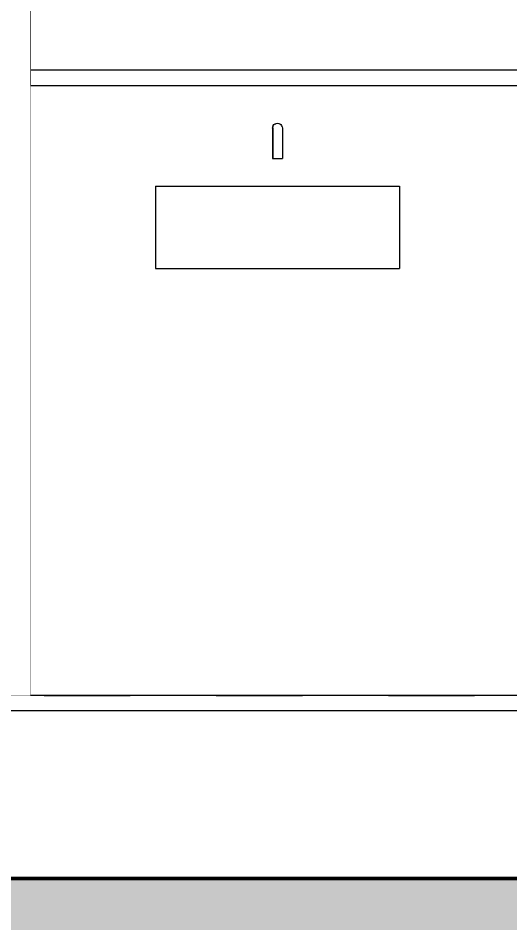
# Model space of a CAD drawing. Header units: millimetres. Extents: x -48147 to 1417267, y -496296 to 18123.
# Drawn here: x 1383866 to 1384673, y -479495 to -478012 of the extents above; entities that cross this region are included whole.
import ezdxf

# ---------------------------------------------------------------- set-up
doc = ezdxf.new("R2010")
doc.units = ezdxf.units.MM
doc.header["$MEASUREMENT"] = 0
doc.linetypes.add('Dashed', pattern=[2822.222233, 1411.111116, -1411.111116])
doc.linetypes.add('Wipeout_Contour', pattern=[1000, 0, -1000])
for name, color, linetype, lineweight, true_color in [('0_Pen_No__105', 7, 'Continuous', 15, 0xa6a6a6), ('A-230-M_FLOOR.IFC Import_Pen_No__109', 7, 'Continuous', 15, 0xa6a6a6), ('A-230-M_FLOOR.IFC Import_Pen_No__29', 7, 'Continuous', 50, 0x2a2a2a), ('New_A-35-M_FFE_Sanitary_Pen_No__64', 7, 'Continuous', 20, 0x606060), ('New_A-35-M_FFE_Sanitary_Pen_No__75', 7, 'Continuous', 20, 0x606060)]:
    doc.layers.add(name, color=color, linetype=linetype, lineweight=lineweight, true_color=true_color)
for name, color, linetype in [('A-230-M_FLOOR.IFC Import', 7, 'Continuous'), ('New_A-20-M_Floor_Slab', 7, 'Continuous'), ('New_A-35-M_FFE_Sanitary', 7, 'Continuous'), ('New_A-95-D_1_20', 7, 'Continuous')]:
    doc.layers.add(name, color=color, linetype=linetype)
for name, color, linetype, lineweight in [('New_A-20-M_Floor_Slab_Pen_No__4', 7, 'Continuous', 20), ('New_A-35-M_FFE_Sanitary_Pen_No__87', 8, 'Continuous', 20), ('New_A-35-M_FFE_Sanitary_Pen_No__89', 8, 'Continuous', 20), ('New_A-95-D_1_20_Pen_No__1', 7, 'Continuous', 13)]:
    doc.layers.add(name, color=color, linetype=linetype, lineweight=lineweight)
doc.styles.add('GENERATED_STYLE_1', font='')
doc.styles.get('GENERATED_STYLE_1').set_extended_font_data('Arial')
doc.dimstyles.new('GENERATED_STYLE__3', dxfattribs={"dimtxt": 125, "dimasz": 47.5, "dimexe": 0.18, "dimexo": 50, "dimgap": 0.09, "dimtad": 1, "dimdec": 0, "dimzin": 0, "dimdsep": 46, "dimtxsty": 'GENERATED_STYLE_1', "dimblk": 'ARROWHEAD_2', "dimblk1": 'ARROWHEAD_2', "dimblk2": 'ARROWHEAD_2', "dimcen": 0.09, "dimclrd": 7, "dimclre": 7, "dimclrt": 7, "dimadec": 0, "dimazin": 0, "dimtfac": 1, "dimtdec": 4, "dimtmove": 2, "dimatfit": 3, "dimfxl": 1, "dimtolj": 1, "dimtzin": 0, "dimarcsym": 0})
doc.dimstyles.new('GENERATED_STYLE__4', dxfattribs={"dimtxt": 125, "dimasz": 47.5, "dimexe": 0.18, "dimexo": 50, "dimgap": 0.09, "dimtad": 1, "dimdec": 0, "dimzin": 0, "dimdsep": 46, "dimtxsty": 'GENERATED_STYLE_1', "dimblk": 'ARROWHEAD_2', "dimblk1": 'ARROWHEAD_2', "dimblk2": 'ARROWHEAD_2', "dimcen": 0.09, "dimclrd": 7, "dimclre": 7, "dimclrt": 7, "dimadec": 0, "dimazin": 0, "dimtfac": 1, "dimtdec": 4, "dimtmove": 0, "dimatfit": 3, "dimfxl": 1, "dimtolj": 1, "dimtzin": 0, "dimarcsym": 0})

# ---------------------------------------------------------------- blocks, each defined once
blk = doc.blocks.new('Section Elem_58_2', base_point=(1376122.5, -491272.8))
at = {"color": 254, "linetype": 'Wipeout_Contour', "lineweight": 0, "ltscale": 8743232.495378127}
blk.add_wipeout([(1360046.9, -479122.8), (1360046.9, -479147.8), (1382775.9, -479147.8), (1382915.9, -479147.8), (1385633.6, -479147.8), (1385633.6, -479122.8)], dxfattribs=at).dxf.layer = 'New_A-20-M_Floor_Slab'
at = {"layer": 'New_A-20-M_Floor_Slab_Pen_No__4', "linetype": 'Continuous', "flags": 128}
blk.add_lwpolyline([(1385896.1, -479122.8), (1385633.6, -479122.8), (1382930.9, -479122.8)], dxfattribs=at)
at = {"color": 254, "linetype": 'Wipeout_Contour', "lineweight": 0, "ltscale": 5859598.941816341}
blk.add_wipeout([(1382915.9, -479147.8), (1382915.9, -479422.8), (1385633.6, -479422.8), (1385633.6, -479147.8)], dxfattribs=at).dxf.layer = 'New_A-20-M_Floor_Slab'
at = {"layer": 'New_A-20-M_Floor_Slab_Pen_No__4', "linetype": 'Continuous', "flags": 128}
blk.add_lwpolyline([(1385896.1, -479147.8), (1385633.6, -479147.8), (1382915.9, -479147.8), (1382775.9, -479147.8), (1360046.9, -479147.8)], dxfattribs=at)
blk = doc.blocks.new('Section Elem_237_2', base_point=(1376122.5, -491272.8))
at = {"color": 254, "linetype": 'Wipeout_Contour', "lineweight": 0, "ltscale": 5859896.772963813}
blk.add_wipeout([(1385633.6, -478097.8), (1383886.1, -478097.8), (1383886.1, -478122.8), (1385633.6, -478122.8)], dxfattribs=at).dxf.layer = 'New_A-35-M_FFE_Sanitary'
at = {"layer": 'New_A-35-M_FFE_Sanitary_Pen_No__89', "linetype": 'Continuous'}
for p, q in [((1383886.1, -478097.8), (1383886.1, -478122.8)), ((1385633.6, -478097.8), (1383886.1, -478097.8))]:
    blk.add_line(p, q, dxfattribs=at)
blk = doc.blocks.new('Section Elem_240_2', base_point=(1376122.5, -491272.8))
at = {"color": 254, "linetype": 'Wipeout_Contour', "lineweight": 0, "ltscale": 5859193.586526318}
blk.add_wipeout([(1384487.1, -478422.8), (1384491.5, -478422.8), (1384491.5, -478287.8), (1384487.1, -478287.8)], dxfattribs=at).dxf.layer = 'New_A-35-M_FFE_Sanitary'
at = {"color": 254, "linetype": 'Wipeout_Contour', "lineweight": 0, "ltscale": 5859165.231319738}
blk.add_wipeout([(1384476.5, -478422.8), (1384487.1, -478422.8), (1384487.1, -478287.8), (1384476.5, -478287.8)], dxfattribs=at).dxf.layer = 'New_A-35-M_FFE_Sanitary'
at = {"layer": 'New_A-35-M_FFE_Sanitary_Pen_No__75', "linetype": 'Continuous'}
for p, q in [((1384487.1, -478287.8), (1384491.5, -478287.8)), ((1384491.5, -478287.8), (1384491.5, -478422.8)), ((1384487.1, -478422.8), (1384491.5, -478422.8))]:
    blk.add_line(p, q, dxfattribs=at)
at = {"color": 254, "linetype": 'Wipeout_Contour', "lineweight": 0, "ltscale": 5858445.763187025}
blk.add_wipeout([(1384106.5, -478422.8), (1384476.5, -478422.8), (1384476.5, -478287.8), (1384106.5, -478287.8)], dxfattribs=at).dxf.layer = 'New_A-35-M_FFE_Sanitary'
at = {"layer": 'New_A-35-M_FFE_Sanitary_Pen_No__75', "linetype": 'Continuous'}
for p, q in [((1384476.5, -478287.8), (1384487.1, -478287.8)), ((1384476.5, -478422.8), (1384487.1, -478422.8))]:
    blk.add_line(p, q, dxfattribs=at)
at = {"color": 254, "linetype": 'Wipeout_Contour', "lineweight": 0, "ltscale": 5857726.29549169}
blk.add_wipeout([(1384095.9, -478422.8), (1384106.5, -478422.8), (1384106.5, -478287.8), (1384095.9, -478287.8)], dxfattribs=at).dxf.layer = 'New_A-35-M_FFE_Sanitary'
at = {"layer": 'New_A-35-M_FFE_Sanitary_Pen_No__75', "linetype": 'Continuous'}
for p, q in [((1384106.5, -478287.8), (1384476.5, -478287.8)), ((1384106.5, -478422.8), (1384476.5, -478422.8))]:
    blk.add_line(p, q, dxfattribs=at)
at = {"color": 254, "linetype": 'Wipeout_Contour', "lineweight": 0, "ltscale": 5857697.941126539}
blk.add_wipeout([(1384091.5, -478422.8), (1384095.9, -478422.8), (1384095.9, -478287.8), (1384091.5, -478287.8)], dxfattribs=at).dxf.layer = 'New_A-35-M_FFE_Sanitary'
at = {"layer": 'New_A-35-M_FFE_Sanitary_Pen_No__75', "linetype": 'Continuous'}
for p, q in [((1384091.5, -478287.8), (1384095.9, -478287.8)), ((1384091.5, -478287.8), (1384091.5, -478422.8)), ((1384095.9, -478287.8), (1384106.5, -478287.8)), ((1384091.5, -478422.8), (1384095.9, -478422.8)), ((1384095.9, -478422.8), (1384106.5, -478422.8))]:
    blk.add_line(p, q, dxfattribs=at)
blk = doc.blocks.new('Section Elem_246_2', base_point=(1376122.5, -491272.8))
at = {"layer": 'New_A-35-M_FFE_Sanitary_Pen_No__87', "linetype": 'Continuous'}
for p, q in [((1383886.1, -478122.8), (1385633.6, -478122.8)), ((1383886.1, -479122.8), (1383886.1, -478122.8))]:
    blk.add_line(p, q, dxfattribs=at)
blk = doc.blocks.new('Section Elem_248_2', base_point=(1376122.5, -491272.8))
at = {"layer": 'New_A-35-M_FFE_Sanitary_Pen_No__87', "linetype": 'Continuous'}
blk.add_line((1383886.1, -477777.8), (1383886.1, -478097.8), dxfattribs=at)
blk = doc.blocks.new('Section Elem_249_2', base_point=(1376122.5, -491272.8))
at = {"color": 254, "linetype": 'Wipeout_Contour', "lineweight": 0, "ltscale": 8780356.473887851}
blk.add_wipeout([(1382930.9, -477022.8), (1382946.9, -477022.8), (1382946.9, -479122.8), (1383886.1, -479122.8), (1383886.1, -476722.8), (1382930.9, -476722.8)], dxfattribs=at).dxf.layer = 'New_A-35-M_FFE_Sanitary'
blk = doc.blocks.new('Section Elem_253_2', base_point=(1376122.5, -491272.8))
at = {"color": 254, "linetype": 'Wipeout_Contour', "lineweight": 0, "ltscale": 5858260.110137282}
blk.add_wipeout([(1384283.7, -478229.1), (1384283.5, -478229.6), (1384283.5, -478242.6), (1384283.7, -478242.6)], dxfattribs=at).dxf.layer = 'New_A-35-M_FFE_Sanitary'
at = {"color": 254, "linetype": 'Wipeout_Contour', "lineweight": 0, "ltscale": 5858261.796858117}
blk.add_wipeout([(1384284.5, -478228.6), (1384283.7, -478229.1), (1384283.7, -478242.6), (1384284.5, -478242.6)], dxfattribs=at).dxf.layer = 'New_A-35-M_FFE_Sanitary'
at = {"color": 254, "linetype": 'Wipeout_Contour', "lineweight": 0, "ltscale": 5858265.405929295}
blk.add_wipeout([(1384285.8, -478228.2), (1384284.5, -478228.6), (1384284.5, -478242.6), (1384285.8, -478242.6)], dxfattribs=at).dxf.layer = 'New_A-35-M_FFE_Sanitary'
at = {"color": 254, "linetype": 'Wipeout_Contour', "lineweight": 0, "ltscale": 5858270.691414095}
blk.add_wipeout([(1384287.5, -478227.8), (1384285.8, -478228.2), (1384285.8, -478242.6), (1384287.5, -478242.6)], dxfattribs=at).dxf.layer = 'New_A-35-M_FFE_Sanitary'
at = {"color": 254, "linetype": 'Wipeout_Contour', "lineweight": 0, "ltscale": 5858277.293088675}
blk.add_wipeout([(1384289.4, -478227.6), (1384287.5, -478227.8), (1384287.5, -478242.6), (1384289.4, -478242.6)], dxfattribs=at).dxf.layer = 'New_A-35-M_FFE_Sanitary'
at = {"color": 254, "linetype": 'Wipeout_Contour', "lineweight": 0, "ltscale": 5858284.761000028}
blk.add_wipeout([(1384291.5, -478227.6), (1384289.4, -478227.6), (1384289.4, -478242.6), (1384291.5, -478242.6)], dxfattribs=at).dxf.layer = 'New_A-35-M_FFE_Sanitary'
at = {"layer": 'New_A-35-M_FFE_Sanitary_Pen_No__64', "linetype": 'Continuous'}
blk.add_line((1384283.5, -478242.6), (1384283.7, -478242.6), dxfattribs=at)
at = {"color": 254, "linetype": 'Wipeout_Contour', "lineweight": 0, "ltscale": 5858243.444846945}
blk.add_wipeout([(1384283.7, -478216.5), (1384283.5, -478217.6), (1384283.5, -478229.6), (1384283.7, -478229.1)], dxfattribs=at).dxf.layer = 'New_A-35-M_FFE_Sanitary'
at = {"color": 254, "linetype": 'Wipeout_Contour', "lineweight": 0, "ltscale": 5858292.589219091}
blk.add_wipeout([(1384293.5, -478227.6), (1384291.5, -478227.6), (1384291.5, -478242.6), (1384293.5, -478242.6)], dxfattribs=at).dxf.layer = 'New_A-35-M_FFE_Sanitary'
at = {"layer": 'New_A-35-M_FFE_Sanitary_Pen_No__64', "linetype": 'Continuous'}
for p, q in [((1384283.7, -478242.6), (1384284.5, -478242.6)), ((1384284.5, -478242.6), (1384285.8, -478242.6))]:
    blk.add_line(p, q, dxfattribs=at)
at = {"color": 254, "linetype": 'Wipeout_Contour', "lineweight": 0, "ltscale": 5858244.478622307}
blk.add_wipeout([(1384284.5, -478215.6), (1384283.7, -478216.5), (1384283.7, -478229.1), (1384284.5, -478228.6)], dxfattribs=at).dxf.layer = 'New_A-35-M_FFE_Sanitary'
at = {"color": 254, "linetype": 'Wipeout_Contour', "lineweight": 0, "ltscale": 5858300.244265311}
blk.add_wipeout([(1384295.5, -478227.8), (1384293.5, -478227.6), (1384293.5, -478242.6), (1384295.5, -478242.6)], dxfattribs=at).dxf.layer = 'New_A-35-M_FFE_Sanitary'
at = {"layer": 'New_A-35-M_FFE_Sanitary_Pen_No__64', "linetype": 'Continuous'}
blk.add_line((1384285.8, -478242.6), (1384287.5, -478242.6), dxfattribs=at)
at = {"color": 254, "linetype": 'Wipeout_Contour', "lineweight": 0, "ltscale": 5858247.502326177}
blk.add_wipeout([(1384285.8, -478214.7), (1384284.5, -478215.6), (1384284.5, -478228.6), (1384285.8, -478228.2)], dxfattribs=at).dxf.layer = 'New_A-35-M_FFE_Sanitary'
at = {"color": 254, "linetype": 'Wipeout_Contour', "lineweight": 0, "ltscale": 5858307.201462581}
blk.add_wipeout([(1384297.1, -478228.2), (1384295.5, -478227.8), (1384295.5, -478242.6), (1384297.1, -478242.6)], dxfattribs=at).dxf.layer = 'New_A-35-M_FFE_Sanitary'
at = {"layer": 'New_A-35-M_FFE_Sanitary_Pen_No__64', "linetype": 'Continuous'}
blk.add_line((1384287.5, -478242.6), (1384289.4, -478242.6), dxfattribs=at)
at = {"color": 254, "linetype": 'Wipeout_Contour', "lineweight": 0, "ltscale": 5858252.309893382}
blk.add_wipeout([(1384287.5, -478214.1), (1384285.8, -478214.7), (1384285.8, -478228.2), (1384287.5, -478227.8)], dxfattribs=at).dxf.layer = 'New_A-35-M_FFE_Sanitary'
at = {"color": 254, "linetype": 'Wipeout_Contour', "lineweight": 0, "ltscale": 5858312.98674885}
blk.add_wipeout([(1384298.4, -478228.6), (1384297.1, -478228.2), (1384297.1, -478242.6), (1384298.4, -478242.6)], dxfattribs=at).dxf.layer = 'New_A-35-M_FFE_Sanitary'
at = {"color": 254, "linetype": 'Wipeout_Contour', "lineweight": 0, "ltscale": 5858258.573651681}
blk.add_wipeout([(1384289.4, -478213.7), (1384287.5, -478214.1), (1384287.5, -478227.8), (1384289.4, -478227.6)], dxfattribs=at).dxf.layer = 'New_A-35-M_FFE_Sanitary'
at = {"color": 254, "linetype": 'Wipeout_Contour', "lineweight": 0, "ltscale": 5858317.205893213}
blk.add_wipeout([(1384299.2, -478229.1), (1384298.4, -478228.6), (1384298.4, -478242.6), (1384299.2, -478242.6)], dxfattribs=at).dxf.layer = 'New_A-35-M_FFE_Sanitary'
at = {"layer": 'New_A-35-M_FFE_Sanitary_Pen_No__64', "linetype": 'Continuous'}
blk.add_line((1384289.4, -478242.6), (1384291.5, -478242.6), dxfattribs=at)
at = {"color": 254, "linetype": 'Wipeout_Contour', "lineweight": 0, "ltscale": 5858265.866662598}
blk.add_wipeout([(1384291.5, -478213.6), (1384289.4, -478213.7), (1384289.4, -478227.6), (1384291.5, -478227.6)], dxfattribs=at).dxf.layer = 'New_A-35-M_FFE_Sanitary'
at = {"color": 254, "linetype": 'Wipeout_Contour', "lineweight": 0, "ltscale": 5858319.571352778}
blk.add_wipeout([(1384299.5, -478229.6), (1384299.2, -478229.1), (1384299.2, -478242.6), (1384299.5, -478242.6)], dxfattribs=at).dxf.layer = 'New_A-35-M_FFE_Sanitary'
at = {"layer": 'New_A-35-M_FFE_Sanitary_Pen_No__64', "linetype": 'Continuous'}
for p, q in [((1384283.5, -478229.6), (1384283.5, -478242.6)), ((1384291.5, -478242.6), (1384293.5, -478242.6)), ((1384293.5, -478242.6), (1384295.5, -478242.6)), ((1384295.5, -478242.6), (1384297.1, -478242.6)), ((1384297.1, -478242.6), (1384298.4, -478242.6)), ((1384298.4, -478242.6), (1384299.2, -478242.6)), ((1384299.2, -478242.6), (1384299.5, -478242.6))]:
    blk.add_line(p, q, dxfattribs=at)
at = {"color": 254, "linetype": 'Wipeout_Contour', "lineweight": 0, "ltscale": 5858228.503359392}
blk.add_wipeout([(1384283.7, -478205.7), (1384283.5, -478207.2), (1384283.5, -478217.6), (1384283.7, -478216.5)], dxfattribs=at).dxf.layer = 'New_A-35-M_FFE_Sanitary'
at = {"color": 254, "linetype": 'Wipeout_Contour', "lineweight": 0, "ltscale": 5858273.694906852}
blk.add_wipeout([(1384293.5, -478213.7), (1384291.5, -478213.6), (1384291.5, -478227.6), (1384293.5, -478227.6)], dxfattribs=at).dxf.layer = 'New_A-35-M_FFE_Sanitary'
at = {"color": 254, "linetype": 'Wipeout_Contour', "lineweight": 0, "ltscale": 5858228.951766464}
blk.add_wipeout([(1384284.5, -478204.4), (1384283.7, -478205.7), (1384283.7, -478216.5), (1384284.5, -478215.6)], dxfattribs=at).dxf.layer = 'New_A-35-M_FFE_Sanitary'
at = {"color": 254, "linetype": 'Wipeout_Contour', "lineweight": 0, "ltscale": 5858281.524901497}
blk.add_wipeout([(1384295.5, -478214.1), (1384293.5, -478213.7), (1384293.5, -478227.6), (1384295.5, -478227.8)], dxfattribs=at).dxf.layer = 'New_A-35-M_FFE_Sanitary'
at = {"color": 254, "linetype": 'Wipeout_Contour', "lineweight": 0, "ltscale": 5858231.450697323}
blk.add_wipeout([(1384285.8, -478203.2), (1384284.5, -478204.4), (1384284.5, -478215.6), (1384285.8, -478214.7)], dxfattribs=at).dxf.layer = 'New_A-35-M_FFE_Sanitary'
at = {"color": 254, "linetype": 'Wipeout_Contour', "lineweight": 0, "ltscale": 5858288.820056207}
blk.add_wipeout([(1384297.1, -478214.7), (1384295.5, -478214.1), (1384295.5, -478227.8), (1384297.1, -478228.2)], dxfattribs=at).dxf.layer = 'New_A-35-M_FFE_Sanitary'
at = {"color": 254, "linetype": 'Wipeout_Contour', "lineweight": 0, "ltscale": 5858235.829827725}
blk.add_wipeout([(1384287.5, -478202.3), (1384285.8, -478203.2), (1384285.8, -478214.7), (1384287.5, -478214.1)], dxfattribs=at).dxf.layer = 'New_A-35-M_FFE_Sanitary'
at = {"color": 254, "linetype": 'Wipeout_Contour', "lineweight": 0, "ltscale": 5858295.083290926}
blk.add_wipeout([(1384298.4, -478215.6), (1384297.1, -478214.7), (1384297.1, -478228.2), (1384298.4, -478228.6)], dxfattribs=at).dxf.layer = 'New_A-35-M_FFE_Sanitary'
at = {"color": 254, "linetype": 'Wipeout_Contour', "lineweight": 0, "ltscale": 5858241.790662196}
blk.add_wipeout([(1384289.4, -478201.7), (1384287.5, -478202.3), (1384287.5, -478214.1), (1384289.4, -478213.7)], dxfattribs=at).dxf.layer = 'New_A-35-M_FFE_Sanitary'
at = {"color": 254, "linetype": 'Wipeout_Contour', "lineweight": 0, "ltscale": 5858299.887821037}
blk.add_wipeout([(1384299.2, -478216.5), (1384298.4, -478215.6), (1384298.4, -478228.6), (1384299.2, -478229.1)], dxfattribs=at).dxf.layer = 'New_A-35-M_FFE_Sanitary'
at = {"color": 254, "linetype": 'Wipeout_Contour', "lineweight": 0, "ltscale": 5858248.926887608}
blk.add_wipeout([(1384291.5, -478201.5), (1384289.4, -478201.7), (1384289.4, -478213.7), (1384291.5, -478213.6)], dxfattribs=at).dxf.layer = 'New_A-35-M_FFE_Sanitary'
at = {"color": 254, "linetype": 'Wipeout_Contour', "lineweight": 0, "ltscale": 5858302.906231504}
blk.add_wipeout([(1384299.5, -478217.6), (1384299.2, -478216.5), (1384299.2, -478229.1), (1384299.5, -478229.6)], dxfattribs=at).dxf.layer = 'New_A-35-M_FFE_Sanitary'
at = {"layer": 'New_A-35-M_FFE_Sanitary_Pen_No__64', "linetype": 'Continuous'}
for p, q in [((1384283.5, -478217.6), (1384283.5, -478229.6)), ((1384299.5, -478229.6), (1384299.5, -478242.6))]:
    blk.add_line(p, q, dxfattribs=at)
at = {"color": 254, "linetype": 'Wipeout_Contour', "lineweight": 0, "ltscale": 5858216.303557023}
blk.add_wipeout([(1384283.5, -478199.3), (1384283.5, -478207.2), (1384283.7, -478205.7), (1384283.7, -478197.5)], dxfattribs=at).dxf.layer = 'New_A-35-M_FFE_Sanitary'
at = {"color": 254, "linetype": 'Wipeout_Contour', "lineweight": 0, "ltscale": 5858256.755154446}
blk.add_wipeout([(1384293.5, -478201.7), (1384291.5, -478201.5), (1384291.5, -478213.6), (1384293.5, -478213.7)], dxfattribs=at).dxf.layer = 'New_A-35-M_FFE_Sanitary'
at = {"color": 254, "linetype": 'Wipeout_Contour', "lineweight": 0, "ltscale": 5858216.274124434}
blk.add_wipeout([(1384283.7, -478197.5), (1384283.7, -478205.7), (1384284.5, -478204.4), (1384284.5, -478195.8)], dxfattribs=at).dxf.layer = 'New_A-35-M_FFE_Sanitary'
at = {"color": 254, "linetype": 'Wipeout_Contour', "lineweight": 0, "ltscale": 5858264.741977623}
blk.add_wipeout([(1384295.5, -478202.3), (1384293.5, -478201.7), (1384293.5, -478213.7), (1384295.5, -478214.1)], dxfattribs=at).dxf.layer = 'New_A-35-M_FFE_Sanitary'
at = {"color": 254, "linetype": 'Wipeout_Contour', "lineweight": 0, "ltscale": 5858218.344667803}
blk.add_wipeout([(1384284.5, -478204.4), (1384285.8, -478203.2), (1384285.8, -478194.4), (1384284.5, -478195.8)], dxfattribs=at).dxf.layer = 'New_A-35-M_FFE_Sanitary'
at = {"color": 254, "linetype": 'Wipeout_Contour', "lineweight": 0, "ltscale": 5858272.340093068}
blk.add_wipeout([(1384297.1, -478203.2), (1384295.5, -478202.3), (1384295.5, -478214.1), (1384297.1, -478214.7)], dxfattribs=at).dxf.layer = 'New_A-35-M_FFE_Sanitary'
at = {"color": 254, "linetype": 'Wipeout_Contour', "lineweight": 0, "ltscale": 5858222.374073207}
blk.add_wipeout([(1384285.8, -478203.2), (1384287.5, -478202.3), (1384287.5, -478193.3), (1384285.8, -478194.4)], dxfattribs=at).dxf.layer = 'New_A-35-M_FFE_Sanitary'
at = {"color": 254, "linetype": 'Wipeout_Contour', "lineweight": 0, "ltscale": 5858279.031792253}
blk.add_wipeout([(1384298.4, -478204.4), (1384297.1, -478203.2), (1384297.1, -478214.7), (1384298.4, -478215.6)], dxfattribs=at).dxf.layer = 'New_A-35-M_FFE_Sanitary'
at = {"color": 254, "linetype": 'Wipeout_Contour', "lineweight": 0, "ltscale": 5858228.087652149}
blk.add_wipeout([(1384287.5, -478202.3), (1384289.4, -478201.7), (1384289.4, -478192.6), (1384287.5, -478193.3)], dxfattribs=at).dxf.layer = 'New_A-35-M_FFE_Sanitary'
at = {"color": 254, "linetype": 'Wipeout_Contour', "lineweight": 0, "ltscale": 5858284.361111911}
blk.add_wipeout([(1384299.2, -478205.7), (1384298.4, -478204.4), (1384298.4, -478215.6), (1384299.2, -478216.5)], dxfattribs=at).dxf.layer = 'New_A-35-M_FFE_Sanitary'
at = {"color": 254, "linetype": 'Wipeout_Contour', "lineweight": 0, "ltscale": 5858235.095912498}
blk.add_wipeout([(1384289.4, -478201.7), (1384291.5, -478201.5), (1384291.5, -478192.3), (1384289.4, -478192.6)], dxfattribs=at).dxf.layer = 'New_A-35-M_FFE_Sanitary'
at = {"color": 254, "linetype": 'Wipeout_Contour', "lineweight": 0, "ltscale": 5858287.964895532}
blk.add_wipeout([(1384299.5, -478207.2), (1384299.2, -478205.7), (1384299.2, -478216.5), (1384299.5, -478217.6)], dxfattribs=at).dxf.layer = 'New_A-35-M_FFE_Sanitary'
at = {"layer": 'New_A-35-M_FFE_Sanitary_Pen_No__64', "linetype": 'Continuous'}
for p, q in [((1384283.5, -478207.2), (1384283.5, -478217.6)), ((1384299.5, -478217.6), (1384299.5, -478229.6))]:
    blk.add_line(p, q, dxfattribs=at)
at = {"color": 254, "linetype": 'Wipeout_Contour', "lineweight": 0, "ltscale": 5858207.676392653}
blk.add_wipeout([(1384283.7, -478192.3), (1384283.5, -478194.3), (1384283.5, -478199.3), (1384283.7, -478197.5)], dxfattribs=at).dxf.layer = 'New_A-35-M_FFE_Sanitary'
at = {"color": 254, "linetype": 'Wipeout_Contour', "lineweight": 0, "ltscale": 5858242.924197812}
blk.add_wipeout([(1384291.5, -478201.5), (1384293.5, -478201.7), (1384293.5, -478192.6), (1384291.5, -478192.3)], dxfattribs=at).dxf.layer = 'New_A-35-M_FFE_Sanitary'
at = {"color": 254, "linetype": 'Wipeout_Contour', "lineweight": 0, "ltscale": 5858207.30913264}
blk.add_wipeout([(1384284.5, -478190.4), (1384283.7, -478192.3), (1384283.7, -478197.5), (1384284.5, -478195.8)], dxfattribs=at).dxf.layer = 'New_A-35-M_FFE_Sanitary'
at = {"color": 254, "linetype": 'Wipeout_Contour', "lineweight": 0, "ltscale": 5858251.039021052}
blk.add_wipeout([(1384293.5, -478201.7), (1384295.5, -478202.3), (1384295.5, -478193.3), (1384293.5, -478192.6)], dxfattribs=at).dxf.layer = 'New_A-35-M_FFE_Sanitary'
at = {"color": 254, "linetype": 'Wipeout_Contour', "lineweight": 0, "ltscale": 5858209.076937773}
blk.add_wipeout([(1384285.8, -478188.8), (1384284.5, -478190.4), (1384284.5, -478195.8), (1384285.8, -478194.4)], dxfattribs=at).dxf.layer = 'New_A-35-M_FFE_Sanitary'
at = {"color": 254, "linetype": 'Wipeout_Contour', "lineweight": 0, "ltscale": 5858258.884422388}
blk.add_wipeout([(1384295.5, -478202.3), (1384297.1, -478203.2), (1384297.1, -478194.4), (1384295.5, -478193.3)], dxfattribs=at).dxf.layer = 'New_A-35-M_FFE_Sanitary'
at = {"color": 254, "linetype": 'Wipeout_Contour', "lineweight": 0, "ltscale": 5858212.85925107}
blk.add_wipeout([(1384287.5, -478187.6), (1384285.8, -478188.8), (1384285.8, -478194.4), (1384287.5, -478193.3)], dxfattribs=at).dxf.layer = 'New_A-35-M_FFE_Sanitary'
at = {"color": 254, "linetype": 'Wipeout_Contour', "lineweight": 0, "ltscale": 5858265.925868839}
blk.add_wipeout([(1384297.1, -478203.2), (1384298.4, -478204.4), (1384298.4, -478195.8), (1384297.1, -478194.4)], dxfattribs=at).dxf.layer = 'New_A-35-M_FFE_Sanitary'
at = {"color": 254, "linetype": 'Wipeout_Contour', "lineweight": 0, "ltscale": 5858218.398180718}
blk.add_wipeout([(1384289.4, -478186.8), (1384287.5, -478187.6), (1384287.5, -478193.3), (1384289.4, -478192.6)], dxfattribs=at).dxf.layer = 'New_A-35-M_FFE_Sanitary'
at = {"color": 254, "linetype": 'Wipeout_Contour', "lineweight": 0, "ltscale": 5858271.683589756}
blk.add_wipeout([(1384298.4, -478204.4), (1384299.2, -478205.7), (1384299.2, -478197.5), (1384298.4, -478195.8)], dxfattribs=at).dxf.layer = 'New_A-35-M_FFE_Sanitary'
at = {"color": 254, "linetype": 'Wipeout_Contour', "lineweight": 0, "ltscale": 5858225.31608061}
blk.add_wipeout([(1384291.5, -478186.5), (1384289.4, -478186.8), (1384289.4, -478192.6), (1384291.5, -478192.3)], dxfattribs=at).dxf.layer = 'New_A-35-M_FFE_Sanitary'
at = {"color": 254, "linetype": 'Wipeout_Contour', "lineweight": 0, "ltscale": 5858275.765259463}
blk.add_wipeout([(1384299.2, -478197.5), (1384299.2, -478205.7), (1384299.5, -478207.2), (1384299.5, -478199.3)], dxfattribs=at).dxf.layer = 'New_A-35-M_FFE_Sanitary'
at = {"layer": 'New_A-35-M_FFE_Sanitary_Pen_No__64', "linetype": 'Continuous'}
blk.add_line((1384299.5, -478207.2), (1384299.5, -478217.6), dxfattribs=at)
at = {"color": 254, "linetype": 'Wipeout_Contour', "lineweight": 0, "ltscale": 5858233.144378934}
blk.add_wipeout([(1384293.5, -478186.8), (1384291.5, -478186.5), (1384291.5, -478192.3), (1384293.5, -478192.6)], dxfattribs=at).dxf.layer = 'New_A-35-M_FFE_Sanitary'
at = {"color": 254, "linetype": 'Wipeout_Contour', "lineweight": 0, "ltscale": 5858203.207824594}
blk.add_wipeout([(1384283.7, -478190.5), (1384283.5, -478192.6), (1384283.5, -478194.3), (1384283.7, -478192.3)], dxfattribs=at).dxf.layer = 'New_A-35-M_FFE_Sanitary'
at = {"color": 254, "linetype": 'Wipeout_Contour', "lineweight": 0, "ltscale": 5858241.349587616}
blk.add_wipeout([(1384295.5, -478187.6), (1384293.5, -478186.8), (1384293.5, -478192.6), (1384295.5, -478193.3)], dxfattribs=at).dxf.layer = 'New_A-35-M_FFE_Sanitary'
at = {"color": 254, "linetype": 'Wipeout_Contour', "lineweight": 0, "ltscale": 5858202.666044906}
blk.add_wipeout([(1384284.5, -478188.6), (1384283.7, -478190.5), (1384283.7, -478192.3), (1384284.5, -478190.4)], dxfattribs=at).dxf.layer = 'New_A-35-M_FFE_Sanitary'
at = {"layer": 'New_A-35-M_FFE_Sanitary_Pen_No__64', "linetype": 'Continuous'}
blk.add_line((1384283.5, -478199.3), (1384283.5, -478207.2), dxfattribs=at)
at = {"color": 254, "linetype": 'Wipeout_Contour', "lineweight": 0, "ltscale": 5858204.277644978}
blk.add_wipeout([(1384285.8, -478186.9), (1384284.5, -478188.6), (1384284.5, -478190.4), (1384285.8, -478188.8)], dxfattribs=at).dxf.layer = 'New_A-35-M_FFE_Sanitary'
at = {"color": 254, "linetype": 'Wipeout_Contour', "lineweight": 0, "ltscale": 5858249.369659334}
blk.add_wipeout([(1384297.1, -478188.8), (1384295.5, -478187.6), (1384295.5, -478193.3), (1384297.1, -478194.4)], dxfattribs=at).dxf.layer = 'New_A-35-M_FFE_Sanitary'
at = {"color": 254, "linetype": 'Wipeout_Contour', "lineweight": 0, "ltscale": 5858207.932694534}
blk.add_wipeout([(1384287.5, -478185.6), (1384285.8, -478186.9), (1384285.8, -478188.8), (1384287.5, -478187.6)], dxfattribs=at).dxf.layer = 'New_A-35-M_FFE_Sanitary'
at = {"color": 254, "linetype": 'Wipeout_Contour', "lineweight": 0, "ltscale": 5858256.658214193}
blk.add_wipeout([(1384298.4, -478190.4), (1384297.1, -478188.8), (1384297.1, -478194.4), (1384298.4, -478195.8)], dxfattribs=at).dxf.layer = 'New_A-35-M_FFE_Sanitary'
at = {"color": 254, "linetype": 'Wipeout_Contour', "lineweight": 0, "ltscale": 5858213.381919282}
blk.add_wipeout([(1384289.4, -478184.8), (1384287.5, -478185.6), (1384287.5, -478187.6), (1384289.4, -478186.8)], dxfattribs=at).dxf.layer = 'New_A-35-M_FFE_Sanitary'
at = {"color": 254, "linetype": 'Wipeout_Contour', "lineweight": 0, "ltscale": 5858262.718682636}
blk.add_wipeout([(1384299.2, -478192.3), (1384298.4, -478190.4), (1384298.4, -478195.8), (1384299.2, -478197.5)], dxfattribs=at).dxf.layer = 'New_A-35-M_FFE_Sanitary'
at = {"layer": 'New_A-35-M_FFE_Sanitary_Pen_No__64', "linetype": 'Continuous'}
blk.add_line((1384283.5, -478194.3), (1384283.5, -478199.3), dxfattribs=at)
at = {"color": 254, "linetype": 'Wipeout_Contour', "lineweight": 0, "ltscale": 5858220.253615356}
blk.add_wipeout([(1384291.5, -478184.6), (1384289.4, -478184.8), (1384289.4, -478186.8), (1384291.5, -478186.5)], dxfattribs=at).dxf.layer = 'New_A-35-M_FFE_Sanitary'
at = {"color": 254, "linetype": 'Wipeout_Contour', "lineweight": 0, "ltscale": 5858267.138140125}
blk.add_wipeout([(1384299.5, -478194.3), (1384299.2, -478192.3), (1384299.2, -478197.5), (1384299.5, -478199.3)], dxfattribs=at).dxf.layer = 'New_A-35-M_FFE_Sanitary'
at = {"layer": 'New_A-35-M_FFE_Sanitary_Pen_No__64', "linetype": 'Continuous'}
for q in [(1384283.7, -478190.5), (1384283.5, -478194.3)]:
    blk.add_line((1384283.5, -478192.6), q, dxfattribs=at)
at = {"color": 254, "linetype": 'Wipeout_Contour', "lineweight": 0, "ltscale": 5858228.081920461}
blk.add_wipeout([(1384293.5, -478184.8), (1384291.5, -478184.6), (1384291.5, -478186.5), (1384293.5, -478186.8)], dxfattribs=at).dxf.layer = 'New_A-35-M_FFE_Sanitary'
at = {"layer": 'New_A-35-M_FFE_Sanitary_Pen_No__64', "linetype": 'Continuous'}
for p, q in [((1384284.5, -478188.6), (1384285.8, -478186.9)), ((1384283.7, -478190.5), (1384284.5, -478188.6))]:
    blk.add_line(p, q, dxfattribs=at)
at = {"color": 254, "linetype": 'Wipeout_Contour', "lineweight": 0, "ltscale": 5858236.333345864}
blk.add_wipeout([(1384295.5, -478185.6), (1384293.5, -478184.8), (1384293.5, -478186.8), (1384295.5, -478187.6)], dxfattribs=at).dxf.layer = 'New_A-35-M_FFE_Sanitary'
at = {"layer": 'New_A-35-M_FFE_Sanitary_Pen_No__64', "linetype": 'Continuous'}
blk.add_line((1384285.8, -478186.9), (1384287.5, -478185.6), dxfattribs=at)
at = {"color": 254, "linetype": 'Wipeout_Contour', "lineweight": 0, "ltscale": 5858244.443133535}
blk.add_wipeout([(1384297.1, -478186.9), (1384295.5, -478185.6), (1384295.5, -478187.6), (1384297.1, -478188.8)], dxfattribs=at).dxf.layer = 'New_A-35-M_FFE_Sanitary'
at = {"layer": 'New_A-35-M_FFE_Sanitary_Pen_No__64', "linetype": 'Continuous'}
blk.add_line((1384287.5, -478185.6), (1384289.4, -478184.8), dxfattribs=at)
at = {"color": 254, "linetype": 'Wipeout_Contour', "lineweight": 0, "ltscale": 5858251.858960422}
blk.add_wipeout([(1384298.4, -478188.6), (1384297.1, -478186.9), (1384297.1, -478188.8), (1384298.4, -478190.4)], dxfattribs=at).dxf.layer = 'New_A-35-M_FFE_Sanitary'
at = {"color": 254, "linetype": 'Wipeout_Contour', "lineweight": 0, "ltscale": 5858258.075638879}
blk.add_wipeout([(1384299.2, -478190.5), (1384298.4, -478188.6), (1384298.4, -478190.4), (1384299.2, -478192.3)], dxfattribs=at).dxf.layer = 'New_A-35-M_FFE_Sanitary'
at = {"layer": 'New_A-35-M_FFE_Sanitary_Pen_No__64', "linetype": 'Continuous'}
blk.add_line((1384289.4, -478184.8), (1384291.5, -478184.6), dxfattribs=at)
at = {"color": 254, "linetype": 'Wipeout_Contour', "lineweight": 0, "ltscale": 5858262.669617501}
blk.add_wipeout([(1384299.5, -478192.6), (1384299.2, -478190.5), (1384299.2, -478192.3), (1384299.5, -478194.3)], dxfattribs=at).dxf.layer = 'New_A-35-M_FFE_Sanitary'
at = {"layer": 'New_A-35-M_FFE_Sanitary_Pen_No__64', "linetype": 'Continuous'}
for p, q in [((1384291.5, -478184.6), (1384293.5, -478184.8)), ((1384293.5, -478184.8), (1384295.5, -478185.6)), ((1384295.5, -478185.6), (1384297.1, -478186.9)), ((1384297.1, -478186.9), (1384298.4, -478188.6)), ((1384298.4, -478188.6), (1384299.2, -478190.5)), ((1384299.2, -478190.5), (1384299.5, -478192.6)), ((1384299.5, -478192.6), (1384299.5, -478194.3)), ((1384299.5, -478194.3), (1384299.5, -478199.3)), ((1384299.5, -478199.3), (1384299.5, -478207.2))]:
    blk.add_line(p, q, dxfattribs=at)
blk = doc.blocks.new('Section Elem_744_2', base_point=(1376122.5, -491272.8))
at = {"color": 254, "linetype": 'Wipeout_Contour', "lineweight": 0, "ltscale": 5816702.409876145}
blk.add_wipeout([(1360047.2, -479572.8), (1385633.6, -479572.8), (1385633.6, -479422.8), (1360047.2, -479422.8)], dxfattribs=at).dxf.layer = 'A-230-M_FLOOR.IFC Import'
at = {"layer": 'A-230-M_FLOOR.IFC Import_Pen_No__109', "linetype": 'Continuous'}
h = blk.add_hatch(dxfattribs=at)
h.set_pattern_fill('Lightweight_Concrete_0002', color=256, style=0, pattern_type=2)
h.set_pattern_definition([(0, (1376122.47, -491272.82), (0, 389.7114), [24.375, -200.625]), (0, (1376234.97, -491077.97), (0, 389.7114), [24.375, -200.625]), (60, (1376122.47, -491272.82), (-337.5, 194.856), [24.375, -200.625]), (60, (1376347.47, -491272.82), (-337.5, 194.856), [24.375, -200.625]), (120, (1376146.84, -491272.82), (337.5, 194.856), [24.375, -200.625]), (120, (1376371.84, -491272.82), (337.5, 194.856), [24.375, -200.625]), (0, (1376122.47, -491235.32), (0, 75), [0, -75, 0, -112.5]), (45, (1376159.97, -491235.32), (-53.033, 53.033), [0, -56.25, 0, -93.75])])
h.paths.add_polyline_path([(1360047.2, -479572.8), (1385633.6, -479572.8), (1385633.6, -479422.8), (1360047.2, -479422.8)])
at = {"layer": 'A-230-M_FLOOR.IFC Import_Pen_No__29', "linetype": 'Continuous', "flags": 128}
blk.add_lwpolyline([(1408945.9, -479422.8), (1386036.1, -479422.8), (1385896.1, -479422.8), (1385633.6, -479422.8), (1382915.9, -479422.8), (1382775.9, -479422.8), (1360047.2, -479422.8)], dxfattribs=at)
blk = doc.blocks.new('*D836', base_point=(1376122.5, -491272.8))
at = {"layer": 'New_A-95-D_1_20_Pen_No__1', "linetype": 'Continuous'}
for p, q in [((1373776.5, -479422.8), (1373776.5, -479392.3)), ((1373807.8, -479440.9), (1373745.3, -479404.8)), ((1373823.4, -479422.8), (1373729.6, -479422.8)), ((1373776.5, -483172.8), (1373776.5, -479422.8)), ((1373745.3, -483154.8), (1373807.8, -483190.9)), ((1373823.4, -483172.8), (1373729.6, -483172.8))]:
    blk.add_line(p, q, dxfattribs=at)
at = {"layer": 'New_A-95-D_1_20_Pen_No__1', "insert": (1373751.5, -481512.3), "char_height": 125, "attachment_point": 7, "rotation": 90, "style": 'GENERATED_STYLE_1'}
blk.add_mtext('\\A1;{\\fArial|b0|i0|c0|p34;3,750}', dxfattribs=at)
blk = doc.blocks.new('ARROWHEAD_2')
at = {"color": 0, "linetype": 'Continuous', "lineweight": 0}
for p, q in [((-0.378, -0.655), (0.378, 0.655)), ((0, 0), (-1, 0))]:
    blk.add_line(p, q, dxfattribs=at)
blk = doc.blocks.new('*D837', base_point=(1376122.5, -491272.8))
at = {"layer": 'New_A-95-D_1_20_Pen_No__1', "linetype": 'Continuous'}
for p, q in [((1373745.3, -479104.8), (1373807.8, -479140.9)), ((1373823.4, -479122.8), (1373729.6, -479122.8)), ((1373745.3, -479129.8), (1373807.8, -479165.9)), ((1373776.5, -479147.8), (1373776.5, -479122.8)), ((1373823.4, -479147.8), (1373729.6, -479147.8)), ((1373776.5, -479178.4), (1373776.5, -479147.8))]:
    blk.add_line(p, q, dxfattribs=at)
at = {"layer": 'New_A-95-D_1_20_Pen_No__1', "insert": (1373751.5, -479375.2), "char_height": 125, "attachment_point": 7, "rotation": 90, "style": 'GENERATED_STYLE_1'}
blk.add_mtext('\\A1;{\\fArial|b0|i0|c0|p34;25}', dxfattribs=at)
blk = doc.blocks.new('*D838', base_point=(1376122.5, -491272.8))
at = {"layer": 'New_A-95-D_1_20_Pen_No__1', "linetype": 'Continuous'}
for p, q in [((1373776.5, -475522.8), (1373776.5, -475492.3)), ((1373807.8, -475540.9), (1373745.3, -475504.8)), ((1374068.6, -475522.8), (1373729.6, -475522.8)), ((1373776.5, -479122.8), (1373776.5, -475522.8)), ((1373745.3, -479104.8), (1373807.8, -479140.9)), ((1373823.4, -479122.8), (1373729.6, -479122.8))]:
    blk.add_line(p, q, dxfattribs=at)
at = {"layer": 'New_A-95-D_1_20_Pen_No__1', "insert": (1373751.5, -477537.3), "char_height": 125, "attachment_point": 7, "rotation": 90, "style": 'GENERATED_STYLE_1'}
blk.add_mtext('\\A1;{\\fArial|b0|i0|c0|p34;3,600}', dxfattribs=at)
blk = doc.blocks.new('S-25 Building Section_STORY_MARKER', base_point=(1376122.5, -491272.8))
at = {"layer": '0_Pen_No__105', "linetype": 'Dashed', "ltscale": 0.1}
blk.add_line((1357662.3, -479122.8), (1413604.9, -479122.8), dxfattribs=at)

msp = doc.modelspace()

# ---------------------------------------------------------------- block references
at = {"layer": 'New_A-20-M_Floor_Slab'}
msp.add_blockref('Section Elem_58_2', (1376122.5, -491272.8), dxfattribs=at)
at = {"layer": 'New_A-35-M_FFE_Sanitary'}
for name in ['Section Elem_237_2', 'Section Elem_240_2']:
    msp.add_blockref(name, (1376122.5, -491272.8), dxfattribs=at)

# ---------------------------------------------------------------- next in the draw order: block references
at = {"layer": 'A-230-M_FLOOR.IFC Import'}
msp.add_blockref('Section Elem_744_2', (1376122.5, -491272.8), dxfattribs=at)
at = {"layer": 'New_A-35-M_FFE_Sanitary'}
for name in ['Section Elem_248_2', 'Section Elem_246_2']:
    msp.add_blockref(name, (1376122.5, -491272.8), dxfattribs=at)

# ---------------------------------------------------------------- next in the draw order: block references
for name in ['Section Elem_249_2', 'Section Elem_253_2']:
    msp.add_blockref(name, (1376122.5, -491272.8), dxfattribs=at)

# ---------------------------------------------------------------- next in the draw order: dimensions: what is measured, and where the dimension line sits
at = {"layer": 'New_A-95-D_1_20', "linetype": 'Continuous'}
dim = msp.add_linear_dim(base=(1373776.5, -479422.8), p1=(1384496.3, -483172.8), p2=(1384496.4, -479422.8), angle=90, dimstyle='GENERATED_STYLE__4', dxfattribs=at)
dim.commit()
dim.dimension.update_dxf_attribs({"geometry": '*D836', "text_midpoint": (1373689, -481275.2), "dimtype": 160, "text_rotation": 90})

# ---------------------------------------------------------------- next in the draw order: dimensions: what is measured, and where the dimension line sits
for base, p1, p2, dimstyle, picture, middle in [((1373776.5, -475522.8), (1384566.9, -479122.8), (1374118.6, -475522.8), 'GENERATED_STYLE__4', '*D838', (1373689, -477300.2)), ((1373776.5, -479122.8), (1384566.9, -479147.8), (1384566.9, -479122.8), 'GENERATED_STYLE__3', '*D837', (1373689, -479269.8))]:
    dim = msp.add_linear_dim(base=base, p1=p1, p2=p2, angle=90, dimstyle=dimstyle, dxfattribs=at)
    dim.commit()
    dim.dimension.update_dxf_attribs({"geometry": picture, "text_midpoint": middle, "dimtype": 160, "text_rotation": 90})

# ---------------------------------------------------------------- next in the draw order: block references
at = {"linetype": 'Continuous', "lineweight": 0}
msp.add_blockref('S-25 Building Section_STORY_MARKER', (1376122.5, -491272.8), dxfattribs=at)

doc.saveas('drawing.dxf')
